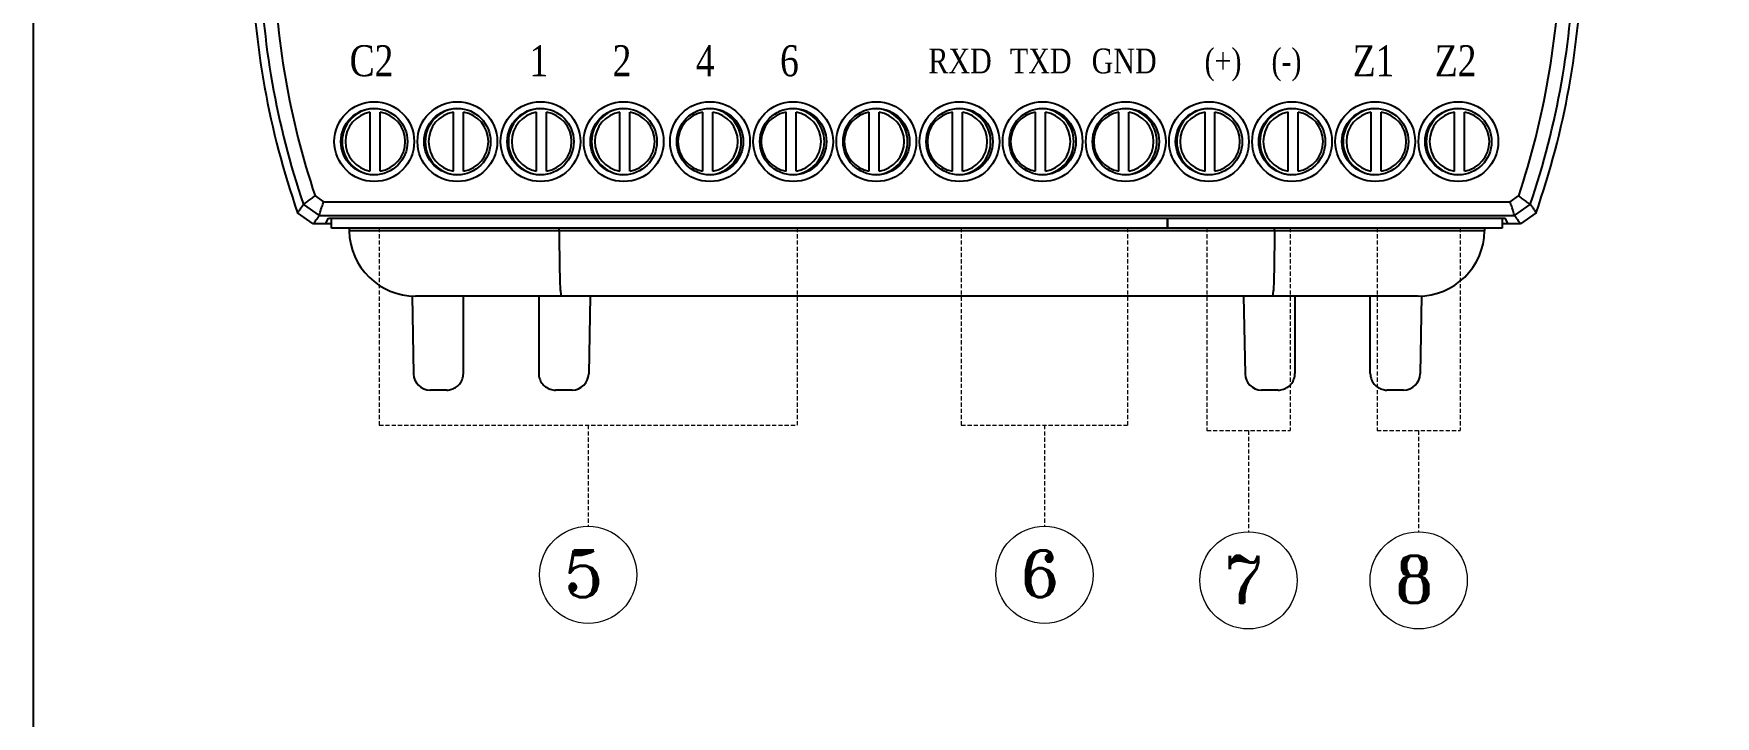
# Model space of a CAD drawing. Header units: millimetres. Extents: x 87 to 927, y 85 to 1088.
# Drawn here: x 87.1 to 188.2, y 572.7 to 613.8 of the extents above; entities that cross this region are included whole.
import ezdxf
from ezdxf.enums import TextEntityAlignment as Align

# ---------------------------------------------------------------- set-up
doc = ezdxf.new("R2010")
doc.units = ezdxf.units.MM
doc.linetypes.add('DASHED2', pattern=[0.375, 0.25, -0.125])
doc.layers.add('02___PRT_ALL_AXES', color=7, linetype='Continuous')
doc.layers.add('40', color=4, linetype='Continuous')
doc.styles.add('SS', font='batang.ttc', dxfattribs={"width": 0.8})
doc.styles.add('STYLE2', font='romant.shx')

msp = doc.modelspace()

# ---------------------------------------------------------------- linework, layer by layer
at = {"color": 7, "linetype": 'Continuous'}
for p, q in [((107.352, 605.54), (107.352, 609.089)), ((107.952, 605.54), (107.952, 609.089)), ((112.352, 605.54), (112.352, 609.089)), ((112.952, 605.54), (112.952, 609.089)), ((117.352, 605.54), (117.352, 609.089)), ((117.952, 605.54), (117.952, 609.089)), ((122.352, 605.54), (122.352, 609.089)), ((122.952, 605.54), (122.952, 609.089)), ((127.352, 605.54), (127.352, 609.089)), ((127.952, 605.54), (127.952, 609.089)), ((132.352, 605.54), (132.352, 609.089)), ((132.952, 605.54), (132.952, 609.089)), ((137.352, 605.54), (137.352, 609.089)), ((137.952, 605.54), (137.952, 609.089)), ((142.352, 605.54), (142.352, 609.089)), ((142.952, 605.54), (142.952, 609.089)), ((147.352, 605.54), (147.352, 609.089)), ((147.952, 605.54), (147.952, 609.089)), ((152.352, 605.54), (152.352, 609.089)), ((152.952, 605.54), (152.952, 609.089)), ((157.542, 605.54), (157.542, 609.089)), ((158.142, 605.54), (158.142, 609.089)), ((162.542, 605.54), (162.542, 609.089)), ((163.142, 605.54), (163.142, 609.089)), ((167.542, 605.54), (167.542, 609.089)), ((168.142, 605.54), (168.142, 609.089)), ((172.542, 605.54), (172.542, 609.089)), ((173.142, 605.54), (173.142, 609.089)), ((104.026, 604.056), (104.539, 603.688)), ((175.889, 603.688), (176.402, 604.056)), ((103.919, 602.365), (102.975, 603.036)), ((103.327, 603.539), (104.273, 602.861)), ((104.273, 602.86), (176.155, 602.86)), ((104.539, 603.688), (175.889, 603.688)), ((104.665, 602.365), (104.835, 602.703)), ((104.835, 602.703), (175.593, 602.703)), ((105.027, 602.115), (105.027, 602.703)), ((155.277, 602.703), (155.277, 602.115)), ((155.279, 602.115), (155.279, 602.703)), ((175.404, 602.703), (175.404, 602.115)), ((175.763, 602.365), (175.593, 602.703)), ((176.155, 602.861), (177.101, 603.539)), ((177.453, 603.036), (176.509, 602.365)), ((105.027, 602.365), (103.919, 602.365)), ((155.277, 602.115), (105.027, 602.115)), ((106.074, 602.115), (106.077, 601.945)), ((174.351, 601.945), (106.077, 601.945)), ((118.712, 601.945), (118.712, 602.115)), ((175.404, 602.115), (155.279, 602.115)), ((161.716, 601.945), (161.716, 602.115)), ((174.354, 602.115), (174.351, 601.945)), ((176.509, 602.365), (175.404, 602.365)), ((109.865, 598.038), (109.947, 593.347)), ((170.352, 598.015), (110.076, 598.015)), ((112.947, 593.365), (112.947, 598.015)), ((117.481, 598.015), (117.481, 593.365)), ((120.563, 598.015), (120.481, 593.347)), ((159.865, 598.015), (159.947, 593.347)), ((162.947, 598.015), (162.947, 593.365)), ((167.481, 593.365), (167.481, 598.015)), ((170.563, 598.038), (170.481, 593.347)), ((111.946, 592.365), (110.947, 592.365)), ((119.481, 592.365), (118.482, 592.365)), ((161.946, 592.365), (160.947, 592.365)), ((169.481, 592.365), (168.482, 592.365))]:
    msp.add_line(p, q, dxfattribs=at)
at = {"color": 1, "linetype": 'DASHED2', "lineweight": 18}
for p, q in [((107.889, 602.115), (107.889, 590.257)), ((133.014, 602.115), (133.014, 590.257)), ((142.889, 602.115), (142.889, 590.257)), ((152.889, 602.115), (152.889, 590.257)), ((157.654, 602.115), (157.654, 589.923)), ((162.654, 602.115), (162.654, 589.923)), ((167.889, 602.115), (167.889, 589.923)), ((172.889, 602.115), (172.889, 589.923)), ((120.451, 590.257), (120.451, 584.171)), ((147.889, 590.257), (147.889, 584.171)), ((160.154, 589.923), (160.154, 583.838)), ((170.389, 589.923), (170.389, 583.838))]:
    msp.add_line(p, q, dxfattribs=at)
at = {"color": 1, "linetype": 'DASHED2', "lineweight": 5}
for p, q in [((107.889, 590.257), (133.014, 590.257)), ((142.889, 590.257), (152.889, 590.257)), ((157.654, 589.923), (162.654, 589.923)), ((167.889, 589.923), (172.889, 589.923))]:
    msp.add_line(p, q, dxfattribs=at)
msp.add_lwpolyline([(87.106, 988.9), (927.022, 988.9), (927.022, 407.862), (87.106, 407.862)], close=True)
at = {"color": 7, "linetype": 'Continuous'}
for centre, radius in [((107.587, 607.315), 2.4), ((107.587, 607.315), 2), ((112.587, 607.315), 2.4), ((112.587, 607.315), 2), ((117.587, 607.315), 2.4), ((117.587, 607.315), 2), ((122.587, 607.315), 2.4), ((122.587, 607.315), 2), ((127.777, 607.315), 2.4), ((127.777, 607.315), 2), ((132.777, 607.315), 2.4), ((132.777, 607.315), 2), ((137.777, 607.315), 2.4), ((137.777, 607.315), 2), ((142.777, 607.315), 2.4), ((142.777, 607.315), 2), ((147.777, 607.315), 2.4), ((147.777, 607.315), 2), ((152.777, 607.315), 2.4), ((152.777, 607.315), 2), ((157.777, 607.315), 2.4), ((157.777, 607.315), 2), ((162.777, 607.315), 2.4), ((162.777, 607.315), 2), ((167.777, 607.315), 2.4), ((167.777, 607.315), 2), ((172.777, 607.315), 2.4), ((172.777, 607.315), 2)]:
    msp.add_circle(centre, radius, dxfattribs=at)
at = {"color": 0, "linetype": 'ByBlock', "lineweight": 18}
for centre in [(120.451, 581.249), (147.889, 581.249), (160.154, 580.915), (170.389, 580.915)]:
    msp.add_circle(centre, 2.922, dxfattribs=at)
at = {"color": 7, "linetype": 'Continuous'}
for centre, radius, start, end in [((150.202, 619.456), 50, 181.25088, 199.17209), ((150.202, 619.456), 49.504, 181.25713, 198.75612), ((150.202, 619.456), 48.677, 181.26039, 198.4439), ((130.226, 619.456), 48.677, 341.5561, 358.73961), ((130.226, 619.456), 49.504, 341.24388, 358.74287), ((130.226, 619.456), 50, 340.82791, 358.74912), ((107.652, 607.315), 1.8, 99.59407, 260.40593), ((107.652, 607.315), 1.8, 279.59407, 80.40593), ((112.652, 607.315), 1.8, 99.59407, 260.40593), ((112.652, 607.315), 1.8, 279.59407, 80.40593), ((117.652, 607.315), 1.8, 99.59407, 260.40593), ((117.652, 607.315), 1.8, 279.59407, 80.40593), ((122.652, 607.315), 1.8, 99.59407, 260.40593), ((122.652, 607.315), 1.8, 279.59407, 80.40593), ((127.652, 607.315), 1.8, 99.59407, 260.40593), ((127.652, 607.315), 1.8, 279.59407, 80.40593), ((132.652, 607.315), 1.8, 99.59407, 260.40593), ((132.652, 607.315), 1.8, 279.59407, 80.40593), ((137.652, 607.315), 1.8, 99.59407, 260.40593), ((137.652, 607.315), 1.8, 279.59407, 80.40593), ((142.652, 607.315), 1.8, 99.59407, 260.40593), ((142.652, 607.315), 1.8, 279.59407, 80.40593), ((147.652, 607.315), 1.8, 99.59407, 260.40593), ((147.652, 607.315), 1.8, 279.59407, 80.40593), ((152.652, 607.315), 1.8, 99.59407, 260.40593), ((152.652, 607.315), 1.8, 279.59407, 80.40593), ((157.842, 607.315), 1.8, 99.59407, 260.40593), ((157.842, 607.315), 1.8, 279.59407, 80.40593), ((162.842, 607.315), 1.8, 99.59407, 260.40593), ((162.842, 607.315), 1.8, 279.59407, 80.40593), ((167.842, 607.315), 1.8, 99.59407, 260.40593), ((167.842, 607.315), 1.8, 279.59407, 80.40593), ((172.842, 607.315), 1.8, 99.59407, 260.40593), ((172.842, 607.315), 1.8, 279.59407, 80.40593), ((110.076, 602.015), 4, 181, 270), ((170.352, 602.015), 4, 270, 359), ((110.947, 593.365), 1, 181, 270), ((119.481, 593.365), 1, 270, 359), ((160.947, 593.365), 1, 181, 270), ((169.481, 593.365), 1, 270, 359)]:
    msp.add_arc(centre, radius, start, end, dxfattribs=at)
for points, knots in [([(103.327, 603.538), (103.402, 603.595), (103.563, 603.698), (103.79, 603.879), (103.947, 603.996), (104.026, 604.056)], [0, 0, 0, 0, 0.28246295, 0.57298523, 0.87011684, 0.87011684, 0.87011684, 0.87011684]), ([(177.101, 603.538), (177.026, 603.595), (176.865, 603.698), (176.638, 603.879), (176.481, 603.996), (176.402, 604.056)], [0, 0, 0, 0, 0.28246763, 0.57298986, 0.87011682, 0.87011682, 0.87011682, 0.87011682]), ([(103.327, 603.538), (103.293, 603.49), (103.216, 603.38), (103.099, 603.213), (103.016, 603.094), (102.975, 603.036)], [0, 0, 0, 0, 0.17945891, 0.39985993, 0.61349574, 0.61349574, 0.61349574, 0.61349574]), ([(104.273, 602.86), (104.239, 602.812), (104.162, 602.705), (104.044, 602.539), (103.96, 602.422), (103.919, 602.365)], [0, 0, 0, 0, 0.17820854, 0.39708416, 0.60925193, 0.60925193, 0.60925193, 0.60925193]), ([(104.273, 602.86), (104.303, 602.95), (104.349, 603.136), (104.447, 603.409), (104.508, 603.595), (104.539, 603.688)], [0, 0, 0, 0, 0.28287466, 0.57326965, 0.86975368, 0.86975368, 0.86975368, 0.86975368]), ([(176.155, 602.86), (176.125, 602.95), (176.079, 603.136), (175.981, 603.409), (175.92, 603.595), (175.889, 603.688)], [0, 0, 0, 0, 0.28287008, 0.57326512, 0.86975369, 0.86975369, 0.86975369, 0.86975369]), ([(176.155, 602.86), (176.19, 602.812), (176.267, 602.704), (176.385, 602.539), (176.468, 602.422), (176.509, 602.365)], [0, 0, 0, 0, 0.17899192, 0.39786681, 0.60925193, 0.60925193, 0.60925193, 0.60925193]), ([(177.101, 603.538), (177.136, 603.489), (177.212, 603.38), (177.33, 603.212), (177.412, 603.094), (177.453, 603.036)], [0, 0, 0, 0, 0.18024777, 0.40064801, 0.61349574, 0.61349574, 0.61349574, 0.61349574]), ([(118.712, 601.945), (118.712, 601.652), (118.714, 601.081), (118.723, 600.264), (118.732, 599.526), (118.756, 598.931), (118.757, 598.435), (118.812, 598.217), (118.793, 598.015), (118.827, 598.015)], [0, 0, 0, 0, 0.8787524, 1.7109392, 2.4557807, 3.076824, 3.5437717, 3.834118, 3.9358054, 3.9358054, 3.9358054, 3.9358054]), ([(161.716, 601.945), (161.716, 601.652), (161.714, 601.081), (161.705, 600.264), (161.696, 599.526), (161.672, 598.931), (161.671, 598.435), (161.616, 598.217), (161.635, 598.015), (161.601, 598.015)], [0, 0, 0, 0, 0.8787524, 1.7109392, 2.4557807, 3.076824, 3.5437717, 3.834118, 3.9358054, 3.9358054, 3.9358054, 3.9358054]), ([(111.946, 592.365), (112.051, 592.365), (112.261, 592.398), (112.544, 592.542), (112.769, 592.767), (112.913, 593.05), (112.947, 593.26), (112.947, 593.365)], [0, 0, 0, 0, 0.3129412, 0.6258639, 0.9387567, 1.2516195, 1.5644638, 1.5644638, 1.5644638, 1.5644638]), ([(117.481, 593.365), (117.481, 593.26), (117.515, 593.05), (117.659, 592.767), (117.884, 592.542), (118.167, 592.398), (118.377, 592.365), (118.482, 592.365)], [0, 0, 0, 0, 0.3128443, 0.6257071, 0.9385998, 1.2515225, 1.5644638, 1.5644638, 1.5644638, 1.5644638]), ([(161.946, 592.365), (162.051, 592.365), (162.261, 592.398), (162.544, 592.542), (162.769, 592.767), (162.913, 593.05), (162.947, 593.26), (162.947, 593.365)], [0, 0, 0, 0, 0.3129412, 0.6258639, 0.9387567, 1.2516195, 1.5644638, 1.5644638, 1.5644638, 1.5644638]), ([(167.481, 593.365), (167.481, 593.26), (167.515, 593.05), (167.659, 592.767), (167.884, 592.542), (168.167, 592.398), (168.377, 592.365), (168.482, 592.365)], [0, 0, 0, 0, 0.3128443, 0.6257071, 0.9385998, 1.2515225, 1.5644638, 1.5644638, 1.5644638, 1.5644638])]:
    msp.add_open_spline(points, degree=3, knots=knots, dxfattribs=at)
at = {"layer": '02___PRT_ALL_AXES', "color": 7, "linetype": 'Continuous'}
for centre, start, end in [((107.652, 607.315), 93.69703, 266.30815), ((112.652, 607.315), 93.69703, 266.30815), ((117.652, 607.315), 93.69703, 266.30815), ((122.652, 607.315), 93.69703, 266.30815), ((127.652, 607.315), 273.69457, 86.30569), ((132.652, 607.315), 273.69457, 86.30569), ((137.652, 607.315), 273.69457, 86.30569), ((142.652, 607.315), 273.69457, 86.30569), ((147.652, 607.315), 273.69457, 86.30569), ((152.652, 607.315), 273.69457, 86.30569), ((157.842, 607.315), 94.22842, 265.77923), ((162.842, 607.315), 94.22842, 265.77923), ((167.842, 607.315), 94.22842, 265.77923), ((172.842, 607.315), 94.22842, 265.77923)]:
    msp.add_arc(centre, 2, start, end, dxfattribs=at)

# ---------------------------------------------------------------- texts
at = {"color": 0, "style": 'STYLE2'}
for s, p in [('5', (118.979, 579.903)), ('6', (146.417, 579.903)), ('7', (158.682, 579.57)), ('8', (168.917, 579.57))]:
    msp.add_text(s, height=2.815, dxfattribs=at).set_placement(p)
at = {"layer": '40', "color": 0, "style": 'SS', "width": 0.8}
for s, height, p in [('C2', 1.8658, (107.423, 611.25)), ('1', 1.866, (117.488, 611.25)), ('2', 1.866, (122.488, 611.25)), ('4', 1.866, (127.488, 611.25)), ('6', 1.866, (132.553, 611.25)), ('RXD', 1.4926, (142.814, 611.422)), ('TXD', 1.4926, (147.665, 611.422)), ('GND', 1.4926, (152.681, 611.422)), ('(+)    (-)', 1.4926, (160.43, 611.422)), ('Z1', 1.8658, (167.678, 611.25)), ('Z2', 1.8658, (172.613, 611.25))]:
    msp.add_text(s, height=height, dxfattribs=at).set_placement(p, align=Align.CENTER)

doc.saveas('drawing.dxf')
